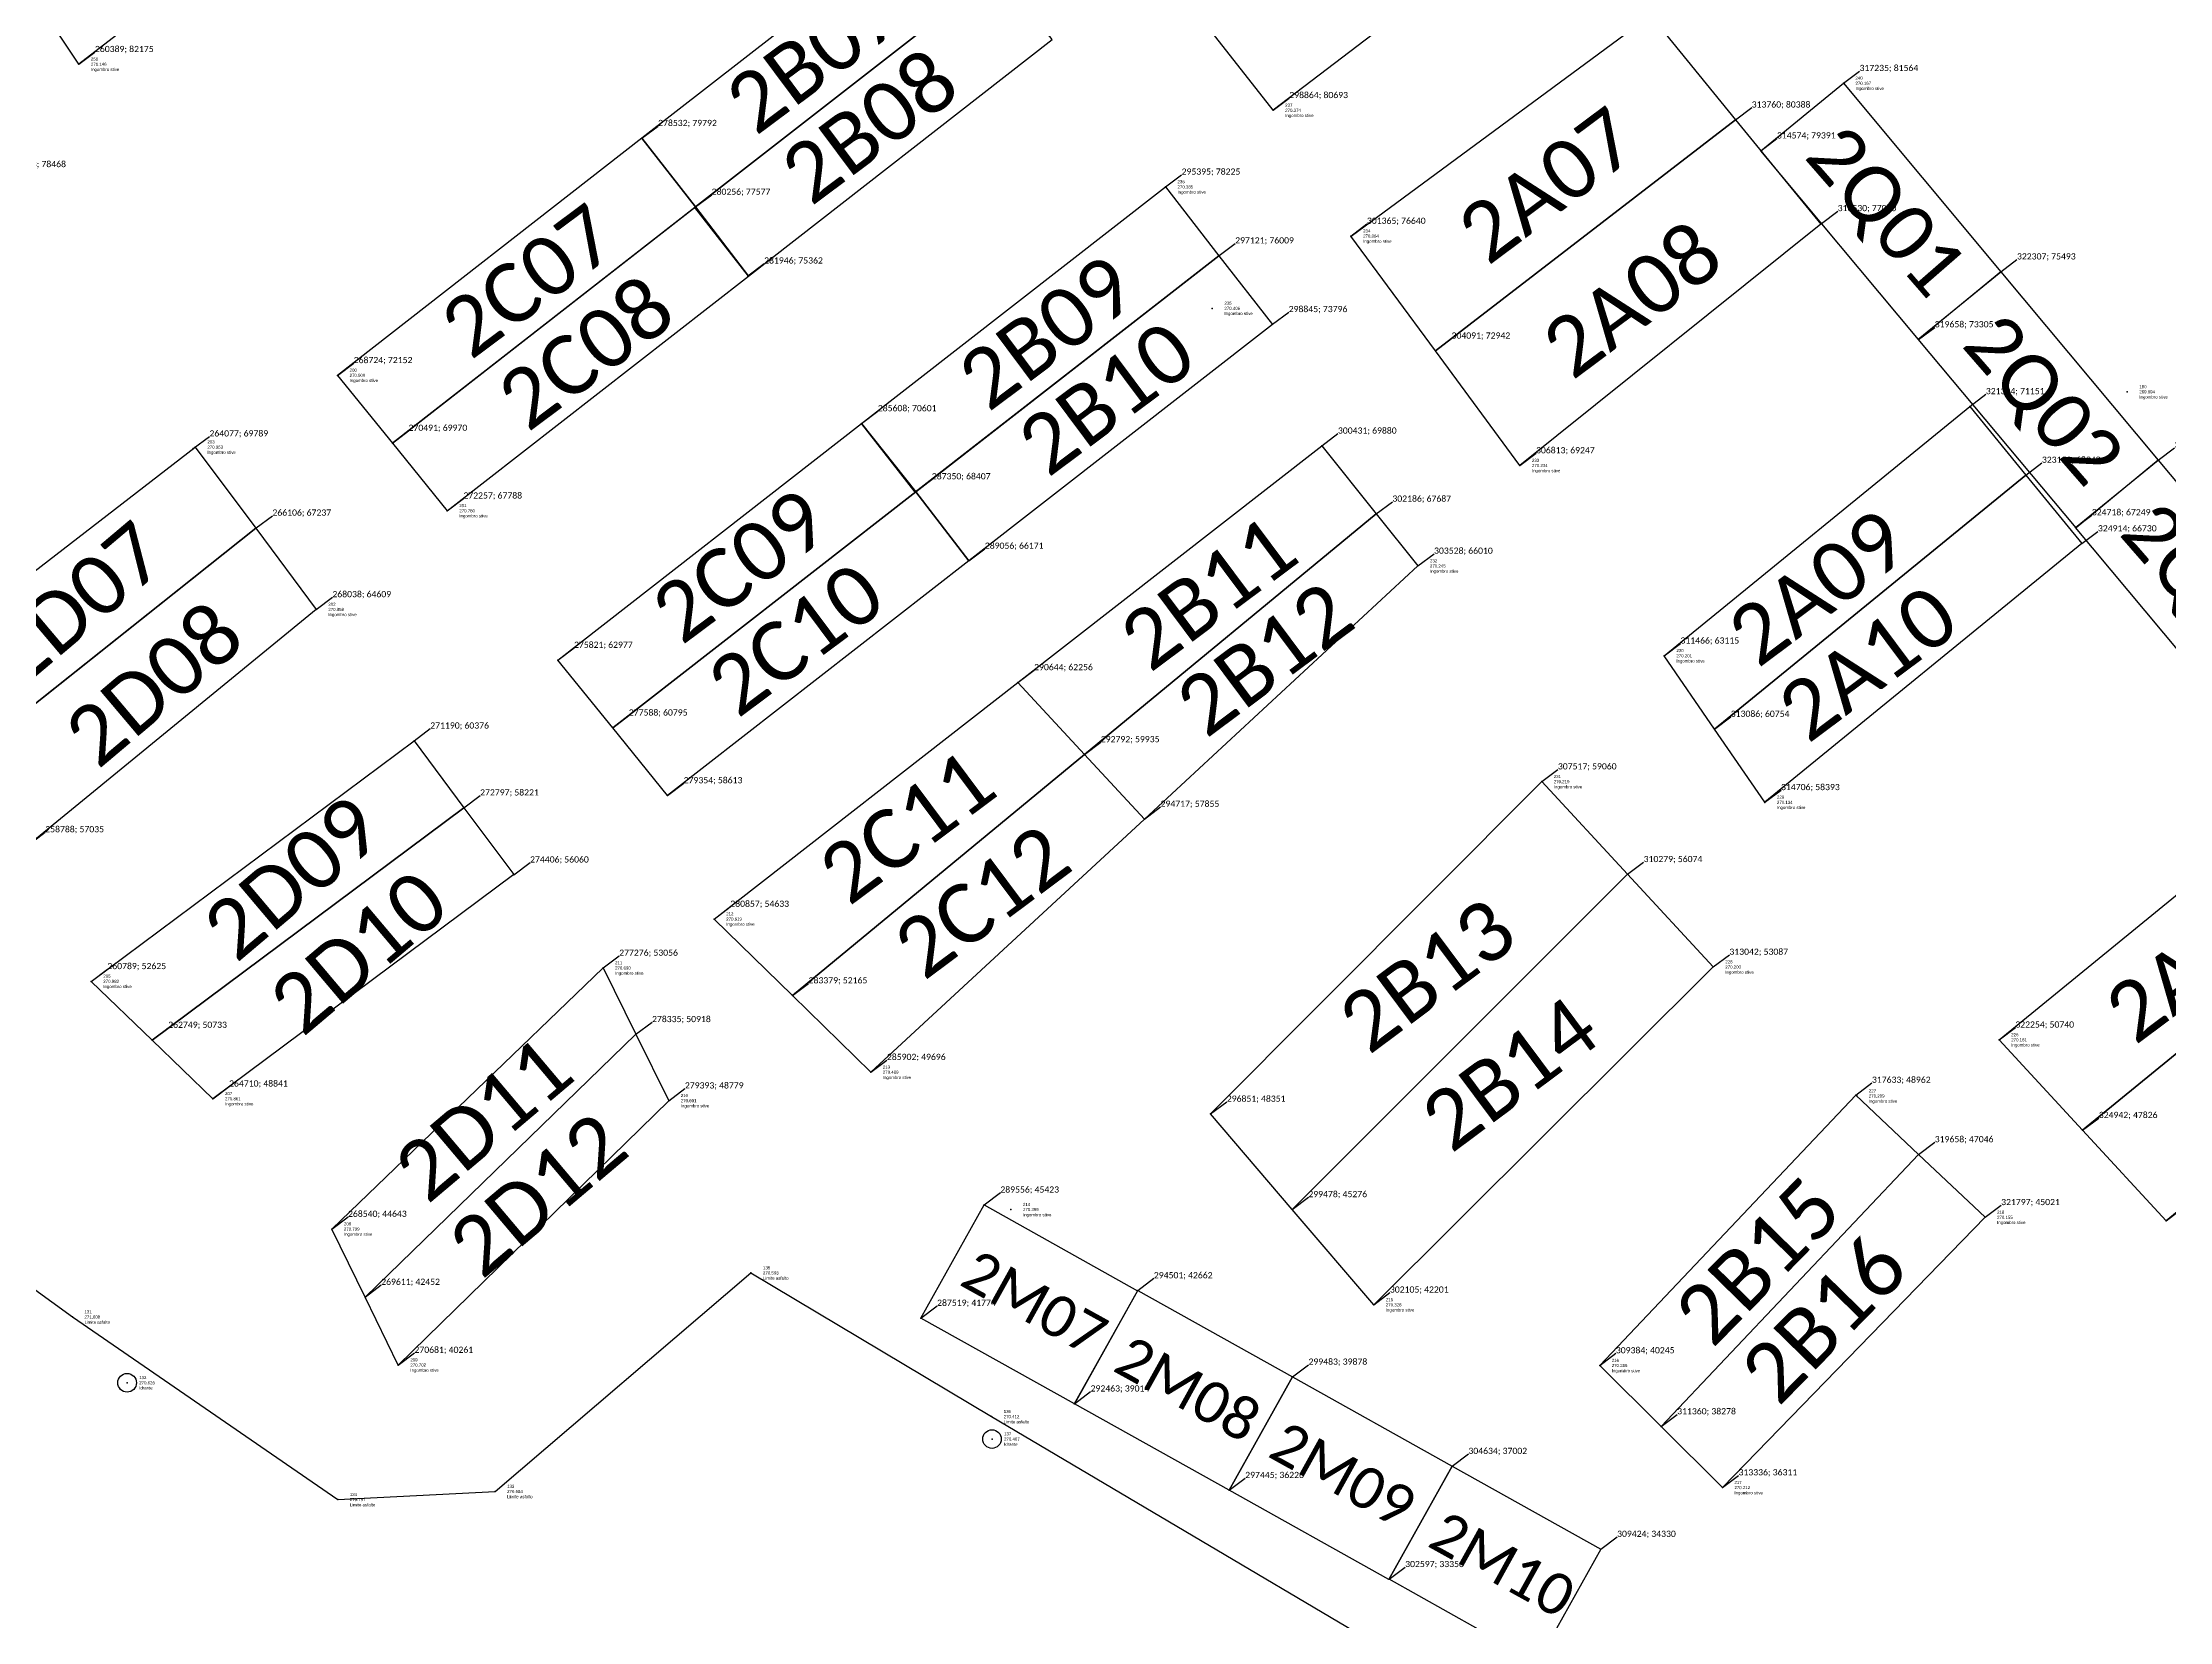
# Model space of a CAD drawing. Header units: millimetres. Extents: x 0 to 390805, y -63322 to 261273.
# Drawn here: x 259220 to 327740, y 31998 to 82877 of the extents above; entities that cross this region are included whole.
import ezdxf
from ezdxf.enums import TextEntityAlignment as Align

# ---------------------------------------------------------------- set-up
doc = ezdxf.new("R2010")
doc.units = ezdxf.units.MM
for name, color, linetype in [('pntdesc', 1, 'Continuous'), ('pntelev', 2, 'Continuous'), ('pntno', 3, 'Continuous'), ('WF Denominazione aree GPS', 7, 'Continuous')]:
    doc.layers.add(name, color=color, linetype=linetype)
doc.layers.add('WF ingombro stive 2', color=1, linetype='Continuous', lineweight=30)
doc.styles.add('PDF Calibri', font='calibri.ttf')
doc.styles.get("Standard").update_dxf_attribs({"font": 'arial.ttf'})

# ---------------------------------------------------------------- blocks, each defined once
blk = doc.blocks.new('*U535')
blk.add_line((0, 0), (0.521, 0.393))
blk.add_point((0, 0))
at = {"style": 'PDF Calibri'}
blk.add_attdef('COORDINATES', (0.521, 0.393), '', height=0.2, dxfattribs=at)
blk = doc.blocks.new('*U60')
blk.add_line((0, 0), (0.521, 0.393))
blk.add_point((0, 0))
at = {"style": 'PDF Calibri'}
blk.add_attdef('COORDINATES', (0.521, 0.393), '', height=0.2, dxfattribs=at)
blk = doc.blocks.new('*U61')
blk.add_line((0, 0), (0.521, 0.393))
blk.add_point((0, 0))
at = {"style": 'PDF Calibri'}
blk.add_attdef('COORDINATES', (0.521, 0.393), '', height=0.2, dxfattribs=at)
blk = doc.blocks.new('*U62')
blk.add_line((0, 0), (0.521, 0.393))
blk.add_point((0, 0))
at = {"style": 'PDF Calibri'}
blk.add_attdef('COORDINATES', (0.521, 0.393), '', height=0.2, dxfattribs=at)
blk = doc.blocks.new('*U92')
blk.add_line((0, 0), (0.521, 0.393))
blk.add_point((0, 0))
at = {"style": 'PDF Calibri'}
blk.add_attdef('COORDINATES', (0.521, 0.393), '', height=0.2, dxfattribs=at)
blk = doc.blocks.new('*U115')
blk.add_line((0, 0), (0.521, 0.393))
blk.add_point((0, 0))
at = {"style": 'PDF Calibri'}
blk.add_attdef('COORDINATES', (0.521, 0.393), '', height=0.2, dxfattribs=at)
blk = doc.blocks.new('*U156')
blk.add_line((0, 0), (0.521, 0.393))
blk.add_point((0, 0))
at = {"style": 'PDF Calibri'}
blk.add_attdef('COORDINATES', (0.521, 0.393), '', height=0.2, dxfattribs=at)
blk = doc.blocks.new('*U157')
blk.add_line((0, 0), (0.521, 0.393))
blk.add_point((0, 0))
at = {"style": 'PDF Calibri'}
blk.add_attdef('COORDINATES', (0.521, 0.393), '', height=0.2, dxfattribs=at)
blk = doc.blocks.new('*U177')
blk.add_line((0, 0), (0.521, 0.393))
blk.add_point((0, 0))
at = {"style": 'PDF Calibri'}
blk.add_attdef('COORDINATES', (0.521, 0.393), '', height=0.2, dxfattribs=at)
blk = doc.blocks.new('*U178')
blk.add_line((0, 0), (0.521, 0.393))
blk.add_point((0, 0))
at = {"style": 'PDF Calibri'}
blk.add_attdef('COORDINATES', (0.521, 0.393), '', height=0.2, dxfattribs=at)
blk = doc.blocks.new('*U179')
blk.add_line((0, 0), (0.521, 0.393))
blk.add_point((0, 0))
at = {"style": 'PDF Calibri'}
blk.add_attdef('COORDINATES', (0.521, 0.393), '', height=0.2, dxfattribs=at)
blk = doc.blocks.new('*U180')
blk.add_line((0, 0), (0.521, 0.393))
blk.add_point((0, 0))
at = {"style": 'PDF Calibri'}
blk.add_attdef('COORDINATES', (0.521, 0.393), '', height=0.2, dxfattribs=at)
blk = doc.blocks.new('*U182')
blk.add_line((0, 0), (0.521, 0.393))
blk.add_point((0, 0))
at = {"style": 'PDF Calibri'}
blk.add_attdef('COORDINATES', (0.521, 0.393), '', height=0.2, dxfattribs=at)
blk = doc.blocks.new('*U191')
blk.add_line((0, 0), (0.521, 0.393))
blk.add_point((0, 0))
at = {"style": 'PDF Calibri'}
blk.add_attdef('COORDINATES', (0.521, 0.393), '', height=0.2, dxfattribs=at)
blk = doc.blocks.new('*U193')
blk.add_line((0, 0), (0.521, 0.393))
blk.add_point((0, 0))
at = {"style": 'PDF Calibri'}
blk.add_attdef('COORDINATES', (0.521, 0.393), '', height=0.2, dxfattribs=at)
blk = doc.blocks.new('*U194')
blk.add_line((0, 0), (0.521, 0.393))
blk.add_point((0, 0))
at = {"style": 'PDF Calibri'}
blk.add_attdef('COORDINATES', (0.521, 0.393), '', height=0.2, dxfattribs=at)
blk = doc.blocks.new('*U184')
blk.add_line((0, 0), (0.521, 0.393))
blk.add_point((0, 0))
at = {"style": 'PDF Calibri'}
blk.add_attdef('COORDINATES', (0.521, 0.393), '', height=0.2, dxfattribs=at)
blk = doc.blocks.new('*U186')
blk.add_line((0, 0), (0.521, 0.393))
blk.add_point((0, 0))
at = {"style": 'PDF Calibri'}
blk.add_attdef('COORDINATES', (0.521, 0.393), '', height=0.2, dxfattribs=at)
blk = doc.blocks.new('*U187')
blk.add_line((0, 0), (0.521, 0.393))
blk.add_point((0, 0))
at = {"style": 'PDF Calibri'}
blk.add_attdef('COORDINATES', (0.521, 0.393), '', height=0.2, dxfattribs=at)
blk = doc.blocks.new('*U188')
blk.add_line((0, 0), (0.521, 0.393))
blk.add_point((0, 0))
at = {"style": 'PDF Calibri'}
blk.add_attdef('COORDINATES', (0.521, 0.393), '', height=0.2, dxfattribs=at)
blk = doc.blocks.new('*U189')
blk.add_line((0, 0), (0.521, 0.393))
blk.add_point((0, 0))
at = {"style": 'PDF Calibri'}
blk.add_attdef('COORDINATES', (0.521, 0.393), '', height=0.2, dxfattribs=at)
blk = doc.blocks.new('*U190')
blk.add_line((0, 0), (0.521, 0.393))
blk.add_point((0, 0))
at = {"style": 'PDF Calibri'}
blk.add_attdef('COORDINATES', (0.521, 0.393), '', height=0.2, dxfattribs=at)
blk = doc.blocks.new('*U199')
blk.add_line((0, 0), (0.521, 0.393))
blk.add_point((0, 0))
at = {"style": 'PDF Calibri'}
blk.add_attdef('COORDINATES', (0.521, 0.393), '', height=0.2, dxfattribs=at)
blk = doc.blocks.new('*U200')
blk.add_line((0, 0), (0.521, 0.393))
blk.add_point((0, 0))
at = {"style": 'PDF Calibri'}
blk.add_attdef('COORDINATES', (0.521, 0.393), '', height=0.2, dxfattribs=at)
blk = doc.blocks.new('*U201')
blk.add_line((0, 0), (0.521, 0.393))
blk.add_point((0, 0))
at = {"style": 'PDF Calibri'}
blk.add_attdef('COORDINATES', (0.521, 0.393), '', height=0.2, dxfattribs=at)
blk = doc.blocks.new('*U202')
blk.add_line((0, 0), (0.521, 0.393))
blk.add_point((0, 0))
at = {"style": 'PDF Calibri'}
blk.add_attdef('COORDINATES', (0.521, 0.393), '', height=0.2, dxfattribs=at)
blk = doc.blocks.new('*U203')
blk.add_line((0, 0), (0.521, 0.393))
blk.add_point((0, 0))
at = {"style": 'PDF Calibri'}
blk.add_attdef('COORDINATES', (0.521, 0.393), '', height=0.2, dxfattribs=at)
blk = doc.blocks.new('*U204')
blk.add_line((0, 0), (0.521, 0.393))
blk.add_point((0, 0))
at = {"style": 'PDF Calibri'}
blk.add_attdef('COORDINATES', (0.521, 0.393), '', height=0.2, dxfattribs=at)
blk = doc.blocks.new('*U205')
blk.add_line((0, 0), (0.521, 0.393))
blk.add_point((0, 0))
at = {"style": 'PDF Calibri'}
blk.add_attdef('COORDINATES', (0.521, 0.393), '', height=0.2, dxfattribs=at)
blk = doc.blocks.new('*U206')
blk.add_line((0, 0), (0.521, 0.393))
blk.add_point((0, 0))
at = {"style": 'PDF Calibri'}
blk.add_attdef('COORDINATES', (0.521, 0.393), '', height=0.2, dxfattribs=at)
blk = doc.blocks.new('*U207')
blk.add_line((0, 0), (0.521, 0.393))
blk.add_point((0, 0))
at = {"style": 'PDF Calibri'}
blk.add_attdef('COORDINATES', (0.521, 0.393), '', height=0.2, dxfattribs=at)
blk = doc.blocks.new('*U208')
blk.add_line((0, 0), (0.521, 0.393))
blk.add_point((0, 0))
at = {"style": 'PDF Calibri'}
blk.add_attdef('COORDINATES', (0.521, 0.393), '', height=0.2, dxfattribs=at)
blk = doc.blocks.new('*U209')
blk.add_line((0, 0), (0.521, 0.393))
blk.add_point((0, 0))
at = {"style": 'PDF Calibri'}
blk.add_attdef('COORDINATES', (0.521, 0.393), '', height=0.2, dxfattribs=at)
blk = doc.blocks.new('*U211')
blk.add_line((0, 0), (0.521, 0.393))
blk.add_point((0, 0))
at = {"style": 'PDF Calibri'}
blk.add_attdef('COORDINATES', (0.521, 0.393), '', height=0.2, dxfattribs=at)
blk = doc.blocks.new('*U212')
blk.add_line((0, 0), (0.521, 0.393))
blk.add_point((0, 0))
at = {"style": 'PDF Calibri'}
blk.add_attdef('COORDINATES', (0.521, 0.393), '', height=0.2, dxfattribs=at)
blk = doc.blocks.new('*U213')
blk.add_line((0, 0), (0.521, 0.393))
blk.add_point((0, 0))
at = {"style": 'PDF Calibri'}
blk.add_attdef('COORDINATES', (0.521, 0.393), '', height=0.2, dxfattribs=at)
blk = doc.blocks.new('*U214')
blk.add_line((0, 0), (0.521, 0.393))
blk.add_point((0, 0))
at = {"style": 'PDF Calibri'}
blk.add_attdef('COORDINATES', (0.521, 0.393), '', height=0.2, dxfattribs=at)
blk = doc.blocks.new('*U215')
blk.add_line((0, 0), (0.521, 0.393))
blk.add_point((0, 0))
at = {"style": 'PDF Calibri'}
blk.add_attdef('COORDINATES', (0.521, 0.393), '', height=0.2, dxfattribs=at)
blk = doc.blocks.new('*U216')
blk.add_line((0, 0), (0.521, 0.393))
blk.add_point((0, 0))
at = {"style": 'PDF Calibri'}
blk.add_attdef('COORDINATES', (0.521, 0.393), '', height=0.2, dxfattribs=at)
blk = doc.blocks.new('*U233')
blk.add_line((0, 0), (0.521, 0.393))
blk.add_point((0, 0))
at = {"style": 'PDF Calibri'}
blk.add_attdef('COORDINATES', (0.521, 0.393), '', height=0.2, dxfattribs=at)
blk = doc.blocks.new('*U235')
blk.add_line((0, 0), (0.521, 0.393))
blk.add_point((0, 0))
at = {"style": 'PDF Calibri'}
blk.add_attdef('COORDINATES', (0.521, 0.393), '', height=0.2, dxfattribs=at)
blk = doc.blocks.new('*U237')
blk.add_line((0, 0), (0.521, 0.393))
blk.add_point((0, 0))
at = {"style": 'PDF Calibri'}
blk.add_attdef('COORDINATES', (0.521, 0.393), '', height=0.2, dxfattribs=at)
blk = doc.blocks.new('*U223')
blk.add_line((0, 0), (0.521, 0.393))
blk.add_point((0, 0))
at = {"style": 'PDF Calibri'}
blk.add_attdef('COORDINATES', (0.521, 0.393), '', height=0.2, dxfattribs=at)
blk = doc.blocks.new('*U224')
blk.add_line((0, 0), (0.521, 0.393))
blk.add_point((0, 0))
at = {"style": 'PDF Calibri'}
blk.add_attdef('COORDINATES', (0.521, 0.393), '', height=0.2, dxfattribs=at)
blk = doc.blocks.new('*U225')
blk.add_line((0, 0), (0.521, 0.393))
blk.add_point((0, 0))
at = {"style": 'PDF Calibri'}
blk.add_attdef('COORDINATES', (0.521, 0.393), '', height=0.2, dxfattribs=at)
blk = doc.blocks.new('*U226')
blk.add_line((0, 0), (0.521, 0.393))
blk.add_point((0, 0))
at = {"style": 'PDF Calibri'}
blk.add_attdef('COORDINATES', (0.521, 0.393), '', height=0.2, dxfattribs=at)
blk = doc.blocks.new('*U227')
blk.add_line((0, 0), (0.521, 0.393))
blk.add_point((0, 0))
at = {"style": 'PDF Calibri'}
blk.add_attdef('COORDINATES', (0.521, 0.393), '', height=0.2, dxfattribs=at)
blk = doc.blocks.new('*U228')
blk.add_line((0, 0), (0.521, 0.393))
blk.add_point((0, 0))
at = {"style": 'PDF Calibri'}
blk.add_attdef('COORDINATES', (0.521, 0.393), '', height=0.2, dxfattribs=at)
blk = doc.blocks.new('*U229')
blk.add_line((0, 0), (0.521, 0.393))
blk.add_point((0, 0))
at = {"style": 'PDF Calibri'}
blk.add_attdef('COORDINATES', (0.521, 0.393), '', height=0.2, dxfattribs=at)
blk = doc.blocks.new('*U230')
blk.add_line((0, 0), (0.521, 0.393))
blk.add_point((0, 0))
at = {"style": 'PDF Calibri'}
blk.add_attdef('COORDINATES', (0.521, 0.393), '', height=0.2, dxfattribs=at)
blk = doc.blocks.new('*U239')
blk.add_line((0, 0), (0.521, 0.393))
blk.add_point((0, 0))
at = {"style": 'PDF Calibri'}
blk.add_attdef('COORDINATES', (0.521, 0.393), '', height=0.2, dxfattribs=at)
blk = doc.blocks.new('*U240')
blk.add_line((0, 0), (0.521, 0.393))
blk.add_point((0, 0))
at = {"style": 'PDF Calibri'}
blk.add_attdef('COORDINATES', (0.521, 0.393), '', height=0.2, dxfattribs=at)
blk = doc.blocks.new('*U241')
blk.add_line((0, 0), (0.521, 0.393))
blk.add_point((0, 0))
at = {"style": 'PDF Calibri'}
blk.add_attdef('COORDINATES', (0.521, 0.393), '', height=0.2, dxfattribs=at)
blk = doc.blocks.new('*U242')
blk.add_line((0, 0), (0.521, 0.393))
blk.add_point((0, 0))
at = {"style": 'PDF Calibri'}
blk.add_attdef('COORDINATES', (0.521, 0.393), '', height=0.2, dxfattribs=at)
blk = doc.blocks.new('*U243')
blk.add_line((0, 0), (0.521, 0.393))
blk.add_point((0, 0))
at = {"style": 'PDF Calibri'}
blk.add_attdef('COORDINATES', (0.521, 0.393), '', height=0.2, dxfattribs=at)
blk = doc.blocks.new('*U244')
blk.add_line((0, 0), (0.521, 0.393))
blk.add_point((0, 0))
at = {"style": 'PDF Calibri'}
blk.add_attdef('COORDINATES', (0.521, 0.393), '', height=0.2, dxfattribs=at)
blk = doc.blocks.new('*U245')
blk.add_line((0, 0), (0.521, 0.393))
blk.add_point((0, 0))
at = {"style": 'PDF Calibri'}
blk.add_attdef('COORDINATES', (0.521, 0.393), '', height=0.2, dxfattribs=at)
blk = doc.blocks.new('*U246')
blk.add_line((0, 0), (0.521, 0.393))
blk.add_point((0, 0))
at = {"style": 'PDF Calibri'}
blk.add_attdef('COORDINATES', (0.521, 0.393), '', height=0.2, dxfattribs=at)
blk = doc.blocks.new('*U247')
blk.add_line((0, 0), (0.521, 0.393))
blk.add_point((0, 0))
at = {"style": 'PDF Calibri'}
blk.add_attdef('COORDINATES', (0.521, 0.393), '', height=0.2, dxfattribs=at)
blk = doc.blocks.new('*U248')
blk.add_line((0, 0), (0.521, 0.393))
blk.add_point((0, 0))
at = {"style": 'PDF Calibri'}
blk.add_attdef('COORDINATES', (0.521, 0.393), '', height=0.2, dxfattribs=at)
blk = doc.blocks.new('*U249')
blk.add_line((0, 0), (0.521, 0.393))
blk.add_point((0, 0))
at = {"style": 'PDF Calibri'}
blk.add_attdef('COORDINATES', (0.521, 0.393), '', height=0.2, dxfattribs=at)
blk = doc.blocks.new('*U251')
blk.add_line((0, 0), (0.521, 0.393))
blk.add_point((0, 0))
at = {"style": 'PDF Calibri'}
blk.add_attdef('COORDINATES', (0.521, 0.393), '', height=0.2, dxfattribs=at)
blk = doc.blocks.new('*U252')
blk.add_line((0, 0), (0.521, 0.393))
blk.add_point((0, 0))
at = {"style": 'PDF Calibri'}
blk.add_attdef('COORDINATES', (0.521, 0.393), '', height=0.2, dxfattribs=at)
blk = doc.blocks.new('*U253')
blk.add_line((0, 0), (0.521, 0.393))
blk.add_point((0, 0))
at = {"style": 'PDF Calibri'}
blk.add_attdef('COORDINATES', (0.521, 0.393), '', height=0.2, dxfattribs=at)
blk = doc.blocks.new('*U254')
blk.add_line((0, 0), (0.521, 0.393))
blk.add_point((0, 0))
at = {"style": 'PDF Calibri'}
blk.add_attdef('COORDINATES', (0.521, 0.393), '', height=0.2, dxfattribs=at)
blk = doc.blocks.new('*U263')
blk.add_line((0, 0), (0.521, 0.393))
blk.add_point((0, 0))
at = {"style": 'PDF Calibri'}
blk.add_attdef('COORDINATES', (0.521, 0.393), '', height=0.2, dxfattribs=at)
blk = doc.blocks.new('*U264')
blk.add_line((0, 0), (0.521, 0.393))
blk.add_point((0, 0))
at = {"style": 'PDF Calibri'}
blk.add_attdef('COORDINATES', (0.521, 0.393), '', height=0.2, dxfattribs=at)
blk = doc.blocks.new('*U265')
blk.add_line((0, 0), (0.521, 0.393))
blk.add_point((0, 0))
at = {"style": 'PDF Calibri'}
blk.add_attdef('COORDINATES', (0.521, 0.393), '', height=0.2, dxfattribs=at)
blk = doc.blocks.new('*U266')
blk.add_line((0, 0), (0.521, 0.393))
blk.add_point((0, 0))
at = {"style": 'PDF Calibri'}
blk.add_attdef('COORDINATES', (0.521, 0.393), '', height=0.2, dxfattribs=at)
blk = doc.blocks.new('*U267')
blk.add_line((0, 0), (0.521, 0.393))
blk.add_point((0, 0))
at = {"style": 'PDF Calibri'}
blk.add_attdef('COORDINATES', (0.521, 0.393), '', height=0.2, dxfattribs=at)
blk = doc.blocks.new('*U268')
blk.add_line((0, 0), (0.521, 0.393))
blk.add_point((0, 0))
at = {"style": 'PDF Calibri'}
blk.add_attdef('COORDINATES', (0.521, 0.393), '', height=0.2, dxfattribs=at)
blk = doc.blocks.new('*U269')
blk.add_line((0, 0), (0.521, 0.393))
blk.add_point((0, 0))
at = {"style": 'PDF Calibri'}
blk.add_attdef('COORDINATES', (0.521, 0.393), '', height=0.2, dxfattribs=at)
blk = doc.blocks.new('*U270')
blk.add_line((0, 0), (0.521, 0.393))
blk.add_point((0, 0))
at = {"style": 'PDF Calibri'}
blk.add_attdef('COORDINATES', (0.521, 0.393), '', height=0.2, dxfattribs=at)
blk = doc.blocks.new('*U279')
blk.add_line((0, 0), (0.521, 0.393))
blk.add_point((0, 0))
at = {"style": 'PDF Calibri'}
blk.add_attdef('COORDINATES', (0.521, 0.393), '', height=0.2, dxfattribs=at)
blk = doc.blocks.new('*U280')
blk.add_line((0, 0), (0.521, 0.393))
blk.add_point((0, 0))
at = {"style": 'PDF Calibri'}
blk.add_attdef('COORDINATES', (0.521, 0.393), '', height=0.2, dxfattribs=at)
blk = doc.blocks.new('*U281')
blk.add_line((0, 0), (0.521, 0.393))
blk.add_point((0, 0))
at = {"style": 'PDF Calibri'}
blk.add_attdef('COORDINATES', (0.521, 0.393), '', height=0.2, dxfattribs=at)
blk = doc.blocks.new('*U282')
blk.add_line((0, 0), (0.521, 0.393))
blk.add_point((0, 0))
at = {"style": 'PDF Calibri'}
blk.add_attdef('COORDINATES', (0.521, 0.393), '', height=0.2, dxfattribs=at)
blk = doc.blocks.new('*U283')
blk.add_line((0, 0), (0.521, 0.393))
blk.add_point((0, 0))
at = {"style": 'PDF Calibri'}
blk.add_attdef('COORDINATES', (0.521, 0.393), '', height=0.2, dxfattribs=at)
blk = doc.blocks.new('*U284')
blk.add_line((0, 0), (0.521, 0.393))
blk.add_point((0, 0))
at = {"style": 'PDF Calibri'}
blk.add_attdef('COORDINATES', (0.521, 0.393), '', height=0.2, dxfattribs=at)
blk = doc.blocks.new('*U285')
blk.add_line((0, 0), (0.521, 0.393))
blk.add_point((0, 0))
at = {"style": 'PDF Calibri'}
blk.add_attdef('COORDINATES', (0.521, 0.393), '', height=0.2, dxfattribs=at)
blk = doc.blocks.new('*U286')
blk.add_line((0, 0), (0.521, 0.393))
blk.add_point((0, 0))
at = {"style": 'PDF Calibri'}
blk.add_attdef('COORDINATES', (0.521, 0.393), '', height=0.2, dxfattribs=at)
blk = doc.blocks.new('*U255')
blk.add_line((0, 0), (0.521, 0.393))
blk.add_point((0, 0))
at = {"style": 'PDF Calibri'}
blk.add_attdef('COORDINATES', (0.521, 0.393), '', height=0.2, dxfattribs=at)
blk = doc.blocks.new('*U256')
blk.add_line((0, 0), (0.521, 0.393))
blk.add_point((0, 0))
at = {"style": 'PDF Calibri'}
blk.add_attdef('COORDINATES', (0.521, 0.393), '', height=0.2, dxfattribs=at)
blk = doc.blocks.new('*U257')
blk.add_line((0, 0), (0.521, 0.393))
blk.add_point((0, 0))
at = {"style": 'PDF Calibri'}
blk.add_attdef('COORDINATES', (0.521, 0.393), '', height=0.2, dxfattribs=at)
blk = doc.blocks.new('rilievo')
blk.add_polyline3d([(2343.898, 1643.384, 271.363), (2358.009, 1633.147, 271.008), (2366.556, 1627.262, 270.797), (2371.624, 1627.523, 270.584), (2379.868, 1634.565, 270.593), (2387.622, 1629.935, 270.412), (2406.056, 1619.028, 270.536), (2405.092, 1606.962, 270.674), (2404.691, 1595.844, 270.614), (2407.416, 1594.23, 270.011), (2418.031, 1592.366, 269.782), (2447.671, 1593.691, 269.643), (2460.482, 1598.565, 269.472), (2472.339, 1605.177, 269.538), (2486.796, 1612.268, 269.359), (2472.985, 1622.173, 269.438), (2472.523, 1627.203, 269.575), (2462.875, 1637.477, 269.533), (2446.09, 1655.664, 269.606), (2429.844, 1671.93, 269.927), (2441.455, 1695.312, 269.811)])
at = {"color": 1}
for centre in [(2359.771, 1631.027, 270.626), (2387.634, 1629.213, 270.467)]:
    blk.add_circle(centre, 0.3, dxfattribs=at)
for p in [(2358.215, 1673.513, 271.146), (2415.061, 1672.901, 270.167), (2396.69, 1672.03, 270.374), (2393.221, 1669.562, 270.385), (2399.201, 1667.978, 270.364), (2394.731, 1665.648, 270.406), (2366.55, 1663.489, 270.909), (2424.206, 1662.958, 269.994), (2361.968, 1661.177, 270.953), (2404.639, 1660.584, 270.234), (2370.084, 1659.125, 270.78), (2401.354, 1657.347, 270.245), (2365.864, 1655.947, 270.858), (2409.292, 1654.453, 270.201), (2405.343, 1650.397, 270.219), (2412.532, 1649.73, 270.134), (2378.683, 1645.97, 270.619), (2358.615, 1643.962, 270.982), (2375.103, 1644.393, 270.69), (2410.868, 1644.425, 270.2), (2420.08, 1642.078, 270.161), (2383.728, 1641.034, 270.489), (2362.536, 1640.179, 270.861), (2377.219, 1640.117, 270.601), (2415.493, 1640.268, 270.209), (2388.242, 1636.608, 270.399), (2419.624, 1636.358, 270.155), (2425.458, 1636.249, 270.12), (2366.367, 1635.98, 270.799), (2379.868, 1634.565, 270.593), (2399.932, 1633.538, 270.326), (2358.009, 1633.147, 271.008), (2368.507, 1631.598, 270.702), (2407.21, 1631.582, 270.286), (2359.771, 1631.027, 270.626), (2387.622, 1629.935, 270.412), (2387.634, 1629.213, 270.467), (2371.624, 1627.523, 270.584), (2411.162, 1627.649, 270.212), (2366.556, 1627.262, 270.797)]:
    blk.add_point(p)
at = {"layer": 'pntdesc'}
for s, p in [('Ingombro stive', (2358.604, 1673.346, 271.146)), ('Ingombro stive', (2415.45, 1672.735, 270.167)), ('Ingombro stive', (2397.079, 1671.863, 270.374)), ('Ingombro stive', (2393.61, 1669.395, 270.385)), ('Ingombro stive', (2399.59, 1667.811, 270.364)), ('Ingombro stive', (2395.12, 1665.482, 270.406)), ('Ingombro stive', (2366.939, 1663.323, 270.909)), ('Ingombro stive', (2424.595, 1662.791, 269.994)), ('Ingombro stive', (2362.357, 1661.01, 270.953)), ('Ingombro stive', (2405.028, 1660.417, 270.234)), ('Ingombro stive', (2370.473, 1658.959, 270.78)), ('Ingombro stive', (2401.743, 1657.18, 270.245)), ('Ingombro stive', (2366.253, 1655.78, 270.858)), ('Ingombro stive', (2409.681, 1654.286, 270.201)), ('Ingombro stive', (2405.732, 1650.23, 270.219)), ('Ingombro stive', (2412.921, 1649.564, 270.134)), ('Ingombro stive', (2379.072, 1645.803, 270.619)), ('Ingombro stive', (2359.004, 1643.795, 270.982)), ('Ingombro stive', (2375.492, 1644.226, 270.69)), ('Ingombro stive', (2411.257, 1644.258, 270.2)), ('Ingombro stive', (2420.469, 1641.911, 270.161)), ('Ingombro stive', (2384.117, 1640.867, 270.489)), ('Ingombro stive', (2362.925, 1640.012, 270.861)), ('Ingombro stive', (2377.608, 1639.95, 270.601)), ('Ingombro stive', (2415.882, 1640.101, 270.209)), ('Ingombro stive', (2388.631, 1636.441, 270.399)), ('Ingombro stive', (2420.013, 1636.192, 270.155)), ('Ingombro stive', (2366.756, 1635.813, 270.799)), ('Limite asfalto', (2380.257, 1634.399, 270.593)), ('Limite asfalto', (2358.398, 1632.981, 271.008)), ('Ingombro stive', (2400.321, 1633.372, 270.326)), ('Ingombro stive', (2368.896, 1631.431, 270.702)), ('Ingombro stive', (2407.599, 1631.416, 270.286)), ('Idrante', (2360.16, 1630.86, 270.626)), ('Limite asfalto', (2388.011, 1629.769, 270.412)), ('Idrante', (2388.023, 1629.046, 270.467)), ('Limite asfalto', (2372.013, 1627.357, 270.584)), ('Ingombro stive', (2411.551, 1627.482, 270.212)), ('Limite asfalto', (2366.945, 1627.096, 270.797))]:
    blk.add_text(s, height=0.1, dxfattribs=at).set_placement(p, align=Align.MIDDLE_LEFT)
at = {"layer": 'pntelev'}
for s, p in [('271.146', (2358.604, 1673.513, 271.146)), ('270.167', (2415.45, 1672.901, 270.167)), ('270.374', (2397.079, 1672.03, 270.374)), ('270.385', (2393.61, 1669.562, 270.385)), ('270.364', (2399.59, 1667.978, 270.364)), ('270.406', (2395.12, 1665.648, 270.406)), ('270.909', (2366.939, 1663.489, 270.909)), ('269.994', (2424.595, 1662.958, 269.994)), ('270.953', (2362.357, 1661.177, 270.953)), ('270.234', (2405.028, 1660.584, 270.234)), ('270.780', (2370.473, 1659.125, 270.78)), ('270.245', (2401.743, 1657.347, 270.245)), ('270.858', (2366.253, 1655.947, 270.858)), ('270.201', (2409.681, 1654.453, 270.201)), ('270.219', (2405.732, 1650.397, 270.219)), ('270.134', (2412.921, 1649.73, 270.134)), ('270.619', (2379.072, 1645.97, 270.619)), ('270.200', (2411.257, 1644.425, 270.2)), ('270.982', (2359.004, 1643.962, 270.982)), ('270.690', (2375.492, 1644.393, 270.69)), ('270.161', (2420.469, 1642.078, 270.161)), ('270.489', (2384.117, 1641.034, 270.489)), ('270.861', (2362.925, 1640.179, 270.861)), ('270.601', (2377.608, 1640.117, 270.601)), ('270.209', (2415.882, 1640.268, 270.209)), ('270.399', (2388.631, 1636.608, 270.399)), ('270.155', (2420.013, 1636.358, 270.155)), ('270.799', (2366.756, 1635.98, 270.799)), ('270.593', (2380.257, 1634.565, 270.593)), ('270.326', (2400.321, 1633.538, 270.326)), ('271.008', (2358.398, 1633.147, 271.008)), ('270.702', (2368.896, 1631.598, 270.702)), ('270.286', (2407.599, 1631.582, 270.286)), ('270.626', (2360.16, 1631.027, 270.626)), ('270.412', (2388.011, 1629.935, 270.412)), ('270.467', (2388.023, 1629.213, 270.467)), ('270.584', (2372.013, 1627.523, 270.584)), ('270.212', (2411.551, 1627.649, 270.212)), ('270.797', (2366.945, 1627.262, 270.797))]:
    blk.add_text(s, height=0.1, dxfattribs=at).set_placement(p, align=Align.MIDDLE_LEFT)
at = {"layer": 'pntno'}
for s, p in [('256', (2358.604, 1673.679, 271.146)), ('240', (2415.45, 1673.068, 270.167)), ('237', (2397.079, 1672.197, 270.374)), ('236', (2393.61, 1669.729, 270.385)), ('234', (2399.59, 1668.145, 270.364)), ('235', (2395.12, 1665.815, 270.406)), ('200', (2366.939, 1663.656, 270.909)), ('180', (2424.595, 1663.125, 269.994)), ('203', (2362.357, 1661.344, 270.953)), ('233', (2405.028, 1660.751, 270.234)), ('201', (2370.473, 1659.292, 270.78)), ('232', (2401.743, 1657.514, 270.245)), ('202', (2366.253, 1656.113, 270.858)), ('230', (2409.681, 1654.62, 270.201)), ('231', (2405.732, 1650.564, 270.219)), ('229', (2412.921, 1649.897, 270.134)), ('212', (2379.072, 1646.137, 270.619)), ('211', (2375.492, 1644.56, 270.69)), ('228', (2411.257, 1644.592, 270.2)), ('205', (2359.004, 1644.129, 270.982)), ('226', (2420.469, 1642.244, 270.161)), ('213', (2384.117, 1641.2, 270.489)), ('207', (2362.925, 1640.345, 270.861)), ('227', (2415.882, 1640.435, 270.209)), ('210', (2377.608, 1640.283, 270.601)), ('214', (2388.631, 1636.774, 270.399)), ('218', (2420.013, 1636.525, 270.155)), ('208', (2366.756, 1636.147, 270.799)), ('135', (2380.257, 1634.732, 270.593)), ('215', (2400.321, 1633.705, 270.326)), ('131', (2358.398, 1633.314, 271.008)), ('209', (2368.896, 1631.765, 270.702)), ('216', (2407.599, 1631.749, 270.286)), ('132', (2360.16, 1631.193, 270.626)), ('136', (2388.011, 1630.102, 270.412)), ('137', (2388.023, 1629.38, 270.467)), ('134', (2366.945, 1627.429, 270.797)), ('133', (2372.013, 1627.69, 270.584)), ('217', (2411.551, 1627.815, 270.212))]:
    blk.add_text(s, height=0.1, dxfattribs=at).set_placement(p, align=Align.MIDDLE_LEFT)

msp = doc.modelspace()

# ---------------------------------------------------------------- linework, layer by layer
at = {"layer": 'WF ingombro stive 2'}
for points, elevation in [([(260388.746, 82175.23), (258458.244, 85091.576), (268105.063, 92541.598), (270236.151, 89776.027), (260388.746, 82175.23)], -845.725), ([(296782.66, 83347.56), (306282.512, 90795.483), (308521.328, 88056.763), (298864.229, 80692.552), (296782.314, 83348)], -1652.459), ([(278531.469, 79791.737), (280256.477, 77577.264), (290017.265, 85190.713), (288290.187, 87393.159), (278531.469, 79791.737)], -1082.313), ([(280256.477, 77577.264), (281958.124, 75346.737), (291743.838, 82971.905), (290022.154, 85184.429), (280256.477, 77577.264)], -1388.092), ([(301374.486, 76640.475), (311016.779, 83746.914), (313760.297, 80387.612), (304090.695, 72941.522), (301368.041, 76635.725)], -1627.529), ([(317234.791, 81564.018), (322306.626, 75492.907), (319658.301, 73305.355), (314574.149, 79391.091), (317234.791, 81564.018)], -1811.958), ([(306812.64, 69246.796), (304090.695, 72941.522), (313760.297, 80387.612), (316503.815, 77028.311), (306812.64, 69246.796)], -1757.708), ([(268724.216, 72152.186), (270490.799, 69970.098), (280256.477, 77577.264), (278531.547, 79791.637), (268724.216, 72152.186)], -1082.313), ([(287331.962, 68386.008), (285607.06, 70600.393), (295395.192, 78224.887), (297116.322, 76007.717), (287328.364, 68390.631)], -1437.975), ([(270490.799, 69970.098), (272257.382, 67788.01), (281958.124, 75346.737), (280230.453, 77556.992), (270490.799, 69970.098)], -1146.71), ([(289055.849, 66170.811), (287353.24, 68402.573), (297120, 76008.348), (298842.644, 73794.589), (289055.849, 66170.811)], -1506.201), ([(322306.626, 75492.907), (327378.462, 69421.796), (324730.137, 67234.243), (319645.984, 73319.979), (322306.626, 75492.907)], -1811.958), ([(277587.563, 60795.407), (275820.98, 62977.495), (285608.086, 70601.191), (287353.24, 68402.573), (277587.563, 60795.407)], -1197.13), ([(313085.756, 60754.306), (311465.534, 63115.478), (321303.958, 71150.775), (323109.15, 68940.495), (313085.756, 60754.306)], -1823.939), ([(256625.434, 59701.081), (254439.558, 62348.251), (264141.81, 69839.497), (266089.692, 67224.351), (256625.434, 59701.081)], -875.148), ([(290643.756, 62256.483), (300430.862, 69880.179), (302185.784, 67686.827), (292791.973, 59935.399), (290643.756, 62256.483)], -1609.043), ([(327378.462, 69421.796), (332450.297, 63350.684), (329801.972, 61163.132), (324717.82, 67248.868), (327378.462, 69421.796)], -1811.958), ([(314705.979, 58393.135), (313085.757, 60754.307), (323109.077, 68940.495), (324914.187, 66730.208), (314705.979, 58393.135)], -1857.123), ([(279354.146, 58613.319), (277589.128, 60793.473), (287353.24, 68402.573), (289055.849, 66170.811), (279354.146, 58613.319)], -1261.528), ([(258787.77, 57034.635), (256613.664, 59691.443), (266089.692, 67224.351), (268037.574, 64609.205), (258787.77, 57034.635)], -953.675), ([(294717.208, 57855.242), (292791.973, 59935.399), (302185.784, 67686.827), (303527.548, 66009.852), (294716.776, 57855.708)], -1502.325), ([(280856.65, 54632.787), (290643.756, 62256.483), (292791.973, 59935.399), (283379.378, 52164.505), (280856.65, 54632.787)], -1372.027), ([(260788.668, 52624.803), (271190.498, 60376.22), (272796.875, 58220.581), (262749.159, 50733.048), (260788.668, 52624.803)], -1008.95), ([(285902.105, 49696.223), (283379.378, 52164.505), (292791.973, 59935.399), (294717.208, 57855.242), (285902.105, 49696.223)], -1502.325), ([(296851.103, 48351.241), (307516.935, 59059.826), (310279.349, 56073.639), (299478.27, 45276.128), (296851.103, 48351.241)], -1771.968), ([(324942.61, 47826.23), (322253.824, 50740.427), (331683.258, 58441.837), (334186.824, 55376.345), (324942.384, 47826.476)], -1850.993), ([(264709.651, 48841.293), (262749.159, 50733.048), (272796.875, 58220.581), (274402.535, 56063.873), (264709.651, 48841.293)], -1130.298), ([(302105.436, 42201.015), (299478.27, 45276.128), (310279.349, 56073.639), (313041.763, 53087.453), (302105.436, 42201.015)], -1771.968), ([(327631.397, 44912.033), (324942.61, 47826.23), (334186.824, 55376.345), (336690.06, 52310.583), (327631.397, 44912.033)], -1871.798), ([(269610.503, 42451.678), (268540.415, 44642.761), (277276.417, 53055.714), (278334.787, 50917.553), (269610.503, 42451.678)], -1240.991), ([(270680.591, 40260.595), (269610.503, 42451.678), (278334.787, 50917.553), (279393.157, 48779.393), (270680.591, 40260.595)], -1289.725), ([(311359.952, 38278.194), (309383.787, 40245.073), (317633.264, 48961.958), (319657.695, 47046.079), (311359.952, 38278.194)], -1782.077), ([(313336.117, 36311.316), (311359.952, 38278.194), (319657.695, 47046.079), (321797.467, 45021.043), (313336.117, 36311.316)], -1782.077), ([(287518.842, 41775.037), (289555.657, 45423.173), (294496.438, 42654.173), (292463.308, 39013.73), (287518.532, 41774.481)], 2144.248), ([(292457.077, 39002.573), (294500.899, 42662.162), (299483.894, 39877.34), (297451.886, 36227.788), (292463.35, 39013.805)], 2144.248), ([(297444.533, 36225.739), (299484.591, 39879.684), (304634.278, 37001.691), (302596.192, 33354.878), (297448.037, 36232.015)], 2144.248), ([(302596.192, 33354.878), (304634.278, 37001.691), (309424.313, 34330.173), (307384.93, 30680.539), (302597.015, 33356.35)], 2144.248)]:
    msp.add_lwpolyline(points, dxfattribs=dict(at, elevation=elevation))

# ---------------------------------------------------------------- block references
at = {"xscale": 1000, "yscale": 1000, "zscale": 1000}
msp.add_blockref('rilievo', (-2097826.202, -1591337.305, -271991.425), dxfattribs=at)
for name, p, values in [('*U115', (260388.746, 82175.23, -845.725), {'COORDINATES': '260389; 82175'}), ('*U215', (317234.791, 81564.018, -1811.958), {'COORDINATES': '317235; 81564'}), ('*U184', (298864.229, 80692.552, -1617.007), {'COORDINATES': '298864; 80693'}), ('*U212', (313760.297, 80387.612, -1627.529), {'COORDINATES': '313760; 80388'}), ('*U180', (278531.547, 79791.637, -1082.313), {'COORDINATES': '278532; 79792'}), ('*U216', (314574.149, 79391.091, -1757.708), {'COORDINATES': '314574; 79391'}), ('*U92', (257562.764, 78467.913, -815.489), {'COORDINATES': '257563; 78468'}), ('*U204', (295395.192, 78224.887, -1437.975), {'COORDINATES': '295395; 78225'}), ('*U191', (280256.477, 77577.264, -1146.71), {'COORDINATES': '280256; 77577'}), ('*U214', (316530.299, 77049.576, -1757.708), {'COORDINATES': '316530; 77050'}), ('*U209', (301364.54, 76640.475, -1627.529), {'COORDINATES': '301365; 76640'}), ('*U205', (297120.81, 76008.979, -1506.201), {'COORDINATES': '297121; 76009'}), ('*U61', (322306.626, 75492.907, -1811.958), {'COORDINATES': '322307; 75493'}), ('*U194', (281946.493, 75361.618, -1146.71), {'COORDINATES': '281946; 75362'}), ('*U206', (298844.601, 73796.114, -1506.201), {'COORDINATES': '298845; 73796'}), ('*U211', (304090.695, 72941.522, -1757.708), {'COORDINATES': '304091; 72942'}), ('*U62', (319658.301, 73305.355, -1811.958), {'COORDINATES': '319658; 73305'}), ('*U179', (268724.216, 72152.186, -1082.313), {'COORDINATES': '268724; 72152'}), ('*U228', (321303.958, 71150.775, -1823.939), {'COORDINATES': '321304; 71151'}), ('*U201', (285608.086, 70601.191, -1437.975), {'COORDINATES': '285608; 70601'}), ('*U156', (264077.052, 69789.497, -875.148), {'COORDINATES': '264077; 69789'}), ('*U182', (270490.799, 69970.098, -1082.313), {'COORDINATES': '270491; 69970'}), ('*U267', (300430.862, 69880.179, -1609.043), {'COORDINATES': '300431; 69880'}), ('*U535', (327378.462, 69421.796, -1811.958), {'COORDINATES': '327378; 69422'}), ('*U213', (306812.64, 69246.796, -1757.708), {'COORDINATES': '306813; 69247'}), ('*U226', (323109.218, 68940.324, -1857.123), {'COORDINATES': '323109; 68940'}), ('*U203', (287349.69, 68407.227, -1261.528), {'COORDINATES': '287350; 68407'}), ('*U157', (266105.935, 67237.263, -953.675), {'COORDINATES': '266106; 67237'}), ('*U193', (272257.382, 67788.01, -1146.71), {'COORDINATES': '272257; 67788'}), ('*U268', (302185.784, 67686.827, -1502.325), {'COORDINATES': '302186; 67687'}), ('*U60', (324717.879, 67248.916, -1811.958), {'COORDINATES': '324718; 67249'}), ('*U224', (324914.273, 66730.103, -1857.123), {'COORDINATES': '324914; 66730'}), ('*U207', (289055.849, 66170.811, -1261.528), {'COORDINATES': '289056; 66171'}), ('*U269', (303527.548, 66009.852, -1502.325), {'COORDINATES': '303528; 66010'}), ('*U178', (268037.574, 64609.205, -953.675), {'COORDINATES': '268038; 64609'}), ('*U200', (275820.98, 62977.495, -1197.13), {'COORDINATES': '275821; 62977'}), ('*U227', (311465.534, 63115.478, -1790.754), {'COORDINATES': '311466; 63115'}), ('*U280', (290643.756, 62256.483, -1372.027), {'COORDINATES': '290644; 62256'}), ('*U202', (277587.563, 60795.407, -1197.13), {'COORDINATES': '277588; 60795'}), ('*U225', (313085.778, 60754.324, -1857.123), {'COORDINATES': '313086; 60754'}), ('*U187', (271190.498, 60376.22, -1008.95), {'COORDINATES': '271190; 60376'}), ('*U279', (292791.973, 59935.399, -1372.027), {'COORDINATES': '292792; 59935'}), ('*U229', (307516.935, 59059.826, -1771.968), {'COORDINATES': '307517; 59060'}), ('*U208', (279354.146, 58613.319, -1261.528), {'COORDINATES': '279354; 58613'}), ('*U223', (314705.979, 58393.135, -1857.123), {'COORDINATES': '314706; 58393'}), ('*U189', (272796.875, 58220.581, -1008.95), {'COORDINATES': '272797; 58221'}), ('*U270', (294717.208, 57855.242, -1502.325), {'COORDINATES': '294717; 57855'}), ('*U177', (258787.77, 57034.635, -775.201), {'COORDINATES': '258788; 57035'}), ('*U199', (274405.538, 56059.839, -1130.298), {'COORDINATES': '274406; 56060'}), ('*U230', (310279.349, 56073.639, -1771.968), {'COORDINATES': '310279; 56074'}), ('*U281', (280856.65, 54632.787, -1372.027), {'COORDINATES': '280857; 54633'}), ('*U284', (277276.417, 53055.714, -1240.991), {'COORDINATES': '277276; 53056'}), ('*U239', (313041.763, 53087.453, -1771.968), {'COORDINATES': '313042; 53087'}), ('*U186', (260788.668, 52624.803, -1008.95), {'COORDINATES': '260789; 52625'}), ('*U282', (283379.378, 52164.505, -1372.027), {'COORDINATES': '283379; 52165'}), ('*U285', (278334.787, 50917.553, -1240.991), {'COORDINATES': '278335; 50918'}), ('*U188', (262749.159, 50733.048, -1008.95), {'COORDINATES': '262749; 50733'}), ('*U237', (322253.824, 50740.427, -1830.187), {'COORDINATES': '322254; 50740'}), ('*U283', (285902.105, 49696.223, -1502.325), {'COORDINATES': '285902; 49696'}), ('*U190', (264709.651, 48841.293, -1130.298), {'COORDINATES': '264710; 48841'}), ('*U286', (279393.157, 48779.393, -1289.725), {'COORDINATES': '279393; 48779'}), ('*U243', (317633.264, 48961.958, -1782.077), {'COORDINATES': '317633; 48962'}), ('*U242', (296851.103, 48351.241, -1771.968), {'COORDINATES': '296851; 48351'}), ('*U235', (324942.384, 47826.476, -1871.798), {'COORDINATES': '324942; 47826'}), ('*U244', (319657.695, 47046.079, -1782.077), {'COORDINATES': '319658; 47046'}), ('*U265', (289555.657, 45423.173, 2144.248), {'COORDINATES': '289556; 45423'}), ('*U257', (268540.415, 44642.761, -1192.258), {'COORDINATES': '268540; 44643'}), ('*U241', (299478.27, 45276.128, -1771.968), {'COORDINATES': '299478; 45276'}), ('*U245', (321797.467, 45021.043, -1782.077), {'COORDINATES': '321797; 45021'}), ('*U233', (327631.397, 44912.033, -1871.798), {'COORDINATES': '327631; 44912'}), ('*U263', (294500.899, 42662.162, 2144.248), {'COORDINATES': '294501; 42662'}), ('*U255', (269610.503, 42451.678, -1240.991), {'COORDINATES': '269611; 42452'}), ('*U240', (302105.436, 42201.015, -1665.923), {'COORDINATES': '302105; 42201'}), ('*U266', (287518.532, 41774.481, 2144.248), {'COORDINATES': '287519; 41774'}), ('*U256', (270680.591, 40260.595, -1289.725), {'COORDINATES': '270681; 40261'}), ('*U253', (299483.428, 39877.6, 2144.248), {'COORDINATES': '299483; 39878'}), ('*U248', (309383.787, 40245.073, -1705.299), {'COORDINATES': '309384; 40245'}), ('*U264', (292463.35, 39013.805), {'COORDINATES': '292463; 39014'}), ('*U247', (311359.952, 38278.194, -1782.077), {'COORDINATES': '311360; 38278'}), ('*U251', (304634.278, 37001.691, 2144.248), {'COORDINATES': '304634; 37002'}), ('*U254', (297444.533, 36225.739, 2144.248), {'COORDINATES': '297445; 36226'}), ('*U246', (313336.117, 36311.316, -1782.077), {'COORDINATES': '313336; 36311'}), ('*U249', (309424.313, 34330.173, 2144.248), {'COORDINATES': '309424; 34330'}), ('*U252', (302597.015, 33356.35, 2144.248), {'COORDINATES': '302597; 33356'})]:
    msp.add_blockref(name, p, dxfattribs=at).add_auto_attribs(values)

# ---------------------------------------------------------------- texts
at = {"layer": 'WF Denominazione aree GPS', "style": 'PDF Calibri'}
for s, height, rotation, p in [('2B07', 1903.1932, 36.72406114, (282196.246, 79847.154)), ('2B08', 1903.1932, 36.72406114, (283978.015, 77579.778)), ('2A07', 1903.1932, 36.72406114, (305781.05, 75662.498, 858.515)), ('2Q01', 1803.7457, 311.06600632, (315935.204, 79184.981, 813.655)), ('2C07', 1903.1932, 36.72406114, (273015.758, 72619.34)), ('2A08', 1903.1932, 36.72406114, (308502.996, 71967.77, 858.515)), ('2B09', 1903.1932, 36.72406114, (289687.66, 70944.337)), ('2C08', 1903.1932, 36.72406114, (274853.474, 70296.532)), ('2B10', 1903.1932, 36.72406114, (291609.339, 68833.02)), ('2Q02', 1803.7457, 311.06600632, (321007.04, 73113.869, 825.759)), ('2C09', 1903.1932, 36.72406114, (279811.85, 63432.117)), ('2Q03', 1803.7457, 311.06600632, (326078.875, 67042.758, 825.759)), ('2D07', 1903.1932, 40.19596928, (258510.103, 62031.628)), ('2B11', 1903.1932, 36.72406114, (294895.543, 62544.898)), ('2A09', 1903.1932, 36.72406114, (314482.187, 62694.739, 2616.223)), ('2C10', 1903.1932, 36.72406114, (281614.904, 61074.637)), ('2B12', 1903.1932, 36.72406114, (296704.128, 60426.483)), ('2A10', 1903.1932, 36.72406114, (316095.594, 60261.762, 2616.223)), ('2D08', 1903.1932, 40.19596928, (261004.827, 59429.388)), ('2C11', 1903.1932, 36.72406114, (285199.474, 55024.247)), ('2D09', 1903.1932, 40.19596928, (265458.812, 53187.738)), ('2C12', 1903.1932, 36.72406114, (287615.161, 52619.185)), ('2D10', 1903.1932, 40.19596928, (267598.121, 50803.285)), ('2A11', 1903.1932, 36.72406114, (326632.741, 50547.45, 744.424)), ('2B13', 1903.1932, 36.72406114, (301948.516, 50230.49)), ('2B14', 1903.1932, 36.72406114, (304601.426, 47056.169)), ('2D11', 1903.1932, 40.19596928, (271621.318, 45415.077)), ('2D12', 1903.1932, 40.19596928, (273372.737, 42986.055)), ('2B15', 1903.1932, 45.59310914, (313017.675, 40771.849)), ('2B16', 1903.1932, 45.59310914, (315144.051, 38892.76)), ('2M07', 1326.5013, 330.99544735, (288707.879, 42868.869)), ('2M08', 1326.5013, 330.99544735, (293648.66, 40099.869)), ('2M09', 1326.5013, 330.99544735, (298643.751, 37336.748)), ('2M10', 1326.5013, 330.99544735, (303786.5, 34447.387))]:
    msp.add_text(s, height=height, rotation=rotation, dxfattribs=at).set_placement(p)

doc.saveas('drawing.dxf')
